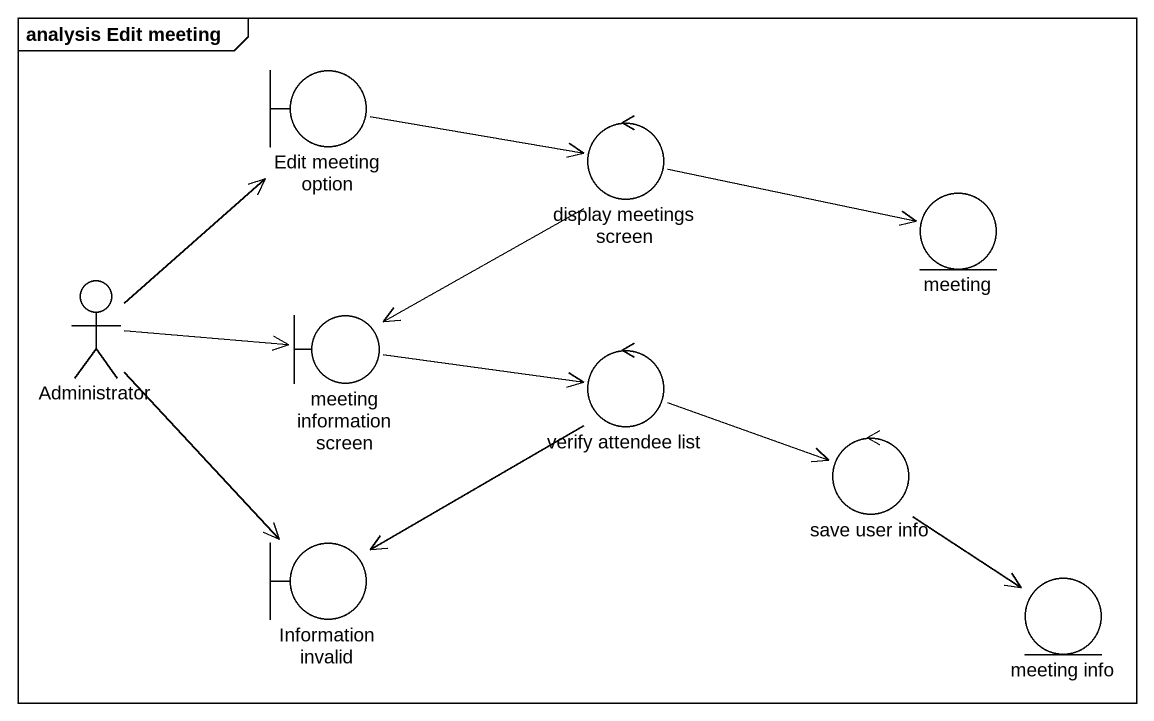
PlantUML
@startuml
mainframe analysis Edit meeting
boundary "Edit meeting option" as Edit_meeting_option
control "display meetings screen" as display_meetings_screen
entity meeting
actor Administrator
boundary "meeting information screen" as meeting_information_screen
control "verify attendee list" as verify_attendee_list
control "save user info" as save_user_info
boundary "Information invalid" as Information_invalid
entity "meeting info" as meeting_info
Edit_meeting_option -right-> display_meetings_screen
display_meetings_screen -right-> meeting
display_meetings_screen --> meeting_information_screen
Administrator -up-> Edit_meeting_option
Administrator -right-> meeting_information_screen
Administrator --> Information_invalid
meeting_information_screen -right-> verify_attendee_list
verify_attendee_list -right-> save_user_info
verify_attendee_list --> Information_invalid
save_user_info --> meeting_info
@enduml
